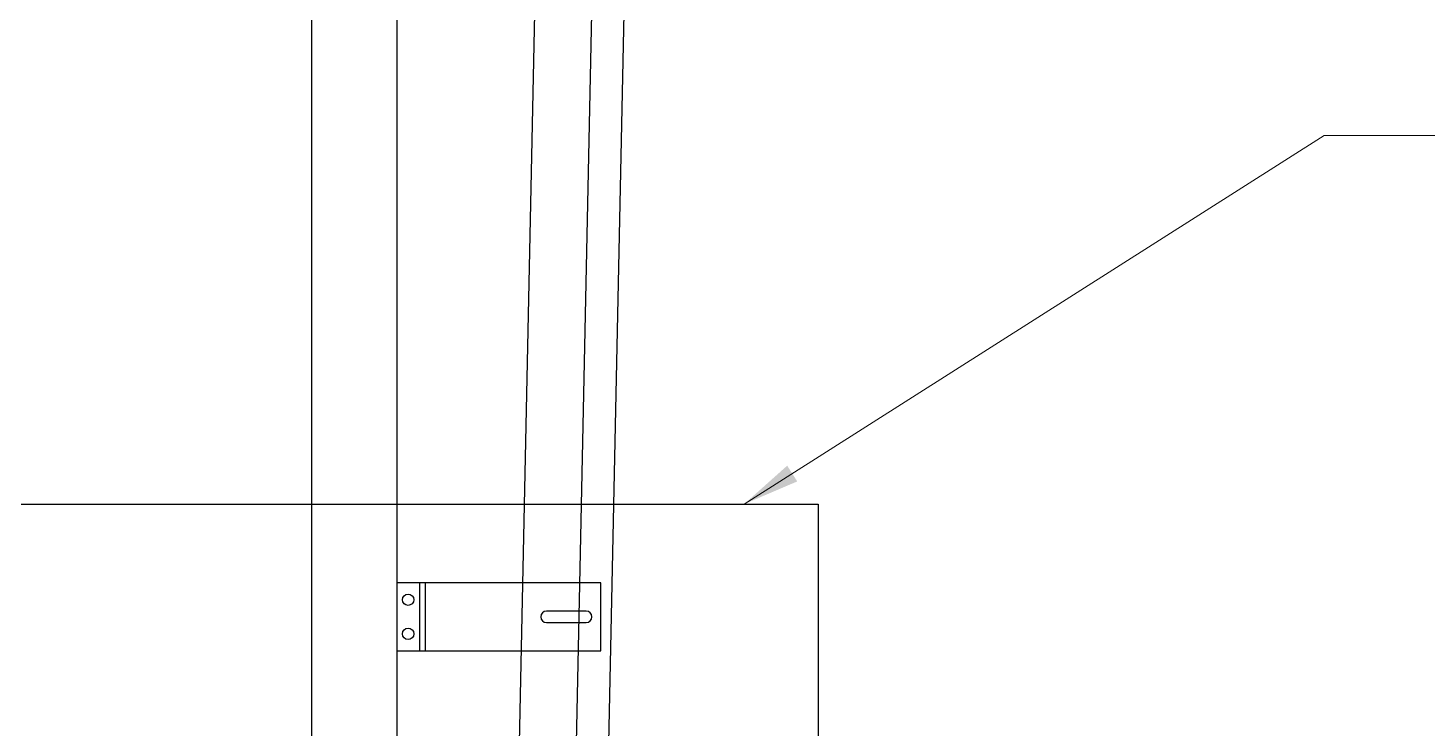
# Model space of a CAD drawing. Header units: millimetres. Extents: x 909 to 159266, y 137 to 21462.
# Drawn here: x 96007 to 97238, y 15521 to 16136 of the extents above; entities that cross this region are included whole.
import ezdxf

# ---------------------------------------------------------------- set-up
doc = ezdxf.new("R2010")
doc.units = ezdxf.units.MM
doc.header["$LTSCALE"] = 50
doc.header["$MEASUREMENT"] = 0
doc.layers.add('OHD Frame', color=2, linetype='Continuous')
doc.layers.add('OHD Track', color=4, linetype='Continuous')
doc.layers.add('주단면도-1$0$A-ELEV-LIN2', color=7, linetype='Continuous', lineweight=25)
doc.styles.get("Standard").update_dxf_attribs({"font": 'NanumGothicBold.ttf'})
doc.dimstyles.new('ISO-25', dxfattribs={"dimtxt": 2.5, "dimasz": 2.5, "dimexe": 1.25, "dimexo": 0.625, "dimtad": 1, "dimtxsty": 'Standard', "dimcen": 2.5, "dimadec": 0, "dimazin": 0, "dimtfac": 1, "dimtmove": 0, "dimatfit": 3, "dimfxl": 1, "dimarcsym": 0})

# ---------------------------------------------------------------- blocks, each defined once
blk = doc.blocks.new('주단면도-1$0$_4F-ohd')
at = {"color": 0}
for p, q in [((999.8915457720868, -458.1705949122552, -2.905011115217349e-06), (820.5000572032295, -458.1705949122552, -2.905011115217349e-06)), ((820.5000572032295, -458.1705949122552, -2.905011115217349e-06), (820.5000572032295, -518.1705949122552, -2.905011115217349e-06)), ((840.5000572032295, -458.1705949122552, -2.905011115217349e-06), (840.5000572032295, -518.1705949122552, -2.905011115217349e-06)), ((845.5000572032295, -458.1705949122552, -2.905011115217349e-06), (845.5000572032295, -518.1705949122552, -2.905011115217349e-06)), ((999.8915457720868, -518.1705949122552, -2.905011115217349e-06), (999.8915457720868, -458.1705949122552, -2.905011115217349e-06)), ((986.8915457720868, -483.1705949122552, -2.905011115217349e-06), (951.8915457720868, -483.1705949122552, -2.905011115217349e-06)), ((951.8915457720868, -493.1705949122552, -2.905011115217349e-06), (986.8915457720868, -493.1705949122552, -2.905011115217349e-06)), ((820.5000572032295, -518.1705949122552, -2.905011115217349e-06), (999.8915457720868, -518.1705949122552, -2.905011115217349e-06))]:
    blk.add_line(p, q, dxfattribs=at)
for centre in [(830.3605586211197, -473.1705949122552, -2.905011115217349e-06), (830.3605586211197, -503.1705949122552, -2.905011115217349e-06)]:
    blk.add_circle(centre, 5, dxfattribs=at)
for centre, start, end in [((951.8915457720868, -488.1705949122552, -2.905011115217349e-06), 90, 270), ((986.8915457720868, -488.1705949122552, -2.905011115217349e-06), 270, 90)]:
    blk.add_arc(centre, 4.999999999992724, start, end, dxfattribs=at)
at = {"layer": 'OHD Frame'}
for p, q in [((745.5000025588088, 2320.615420849761), (745.4999857950024, -5220.38457915117)), ((820.5000025513582, 2320.615420849761), (820.4999857875519, -5220.38457915117))]:
    blk.add_line(p, q, dxfattribs=at)
at = {"layer": 'OHD Track'}
for p, q in [((970.5000005706679, 1429.615397641086), (925.4999857782386, -720.3846022451762)), ((1020.489052294637, 1428.569114819169), (975.4890375022078, -721.4308850670932)), ((1048.98281177727, 1427.972733610659), (1003.982796984841, -722.0272662756033))]:
    blk.add_line(p, q, dxfattribs=at)

msp = doc.modelspace()

# ---------------------------------------------------------------- linework, layer by layer
at = {"elevation": -7.412113482640565e-09}
msp.add_lwpolyline([(94772.38437344492, 15717.59466901355), (96701.7872353261, 15717.59466901355), (96701.7872353261, 15155.95991136719), (94772.38437344492, 15155.95991136719)], close=True, dxfattribs=at)
at = {"layer": '주단면도-1$0$A-ELEV-LIN2'}
msp.add_line((96256.5248643404, 19536.20469593481, -7.412113482640565e-09), (96256.5248643404, 10886.20469596054, -7.412113482640565e-09), dxfattribs=at)

# ---------------------------------------------------------------- block references
msp.add_blockref('주단면도-1$0$_4F-ohd', (95511.02486436846, 16106.58927508528, -7.412113482640565e-09))

# ---------------------------------------------------------------- leaders
msp.add_leader([(96636.79174517372, 15717.59466901355, -7.412113482640565e-09), (97146.39406650417, 16041.84276306469, -7.412113482640565e-09), (97525.72536429667, 16041.84276306469, -7.412113482640565e-09)], dimstyle='ISO-25', override={"dimasz": 50, "dimtad": 0, "dimclrd": 1, "dimlwd": 9})

doc.saveas('drawing.dxf')
